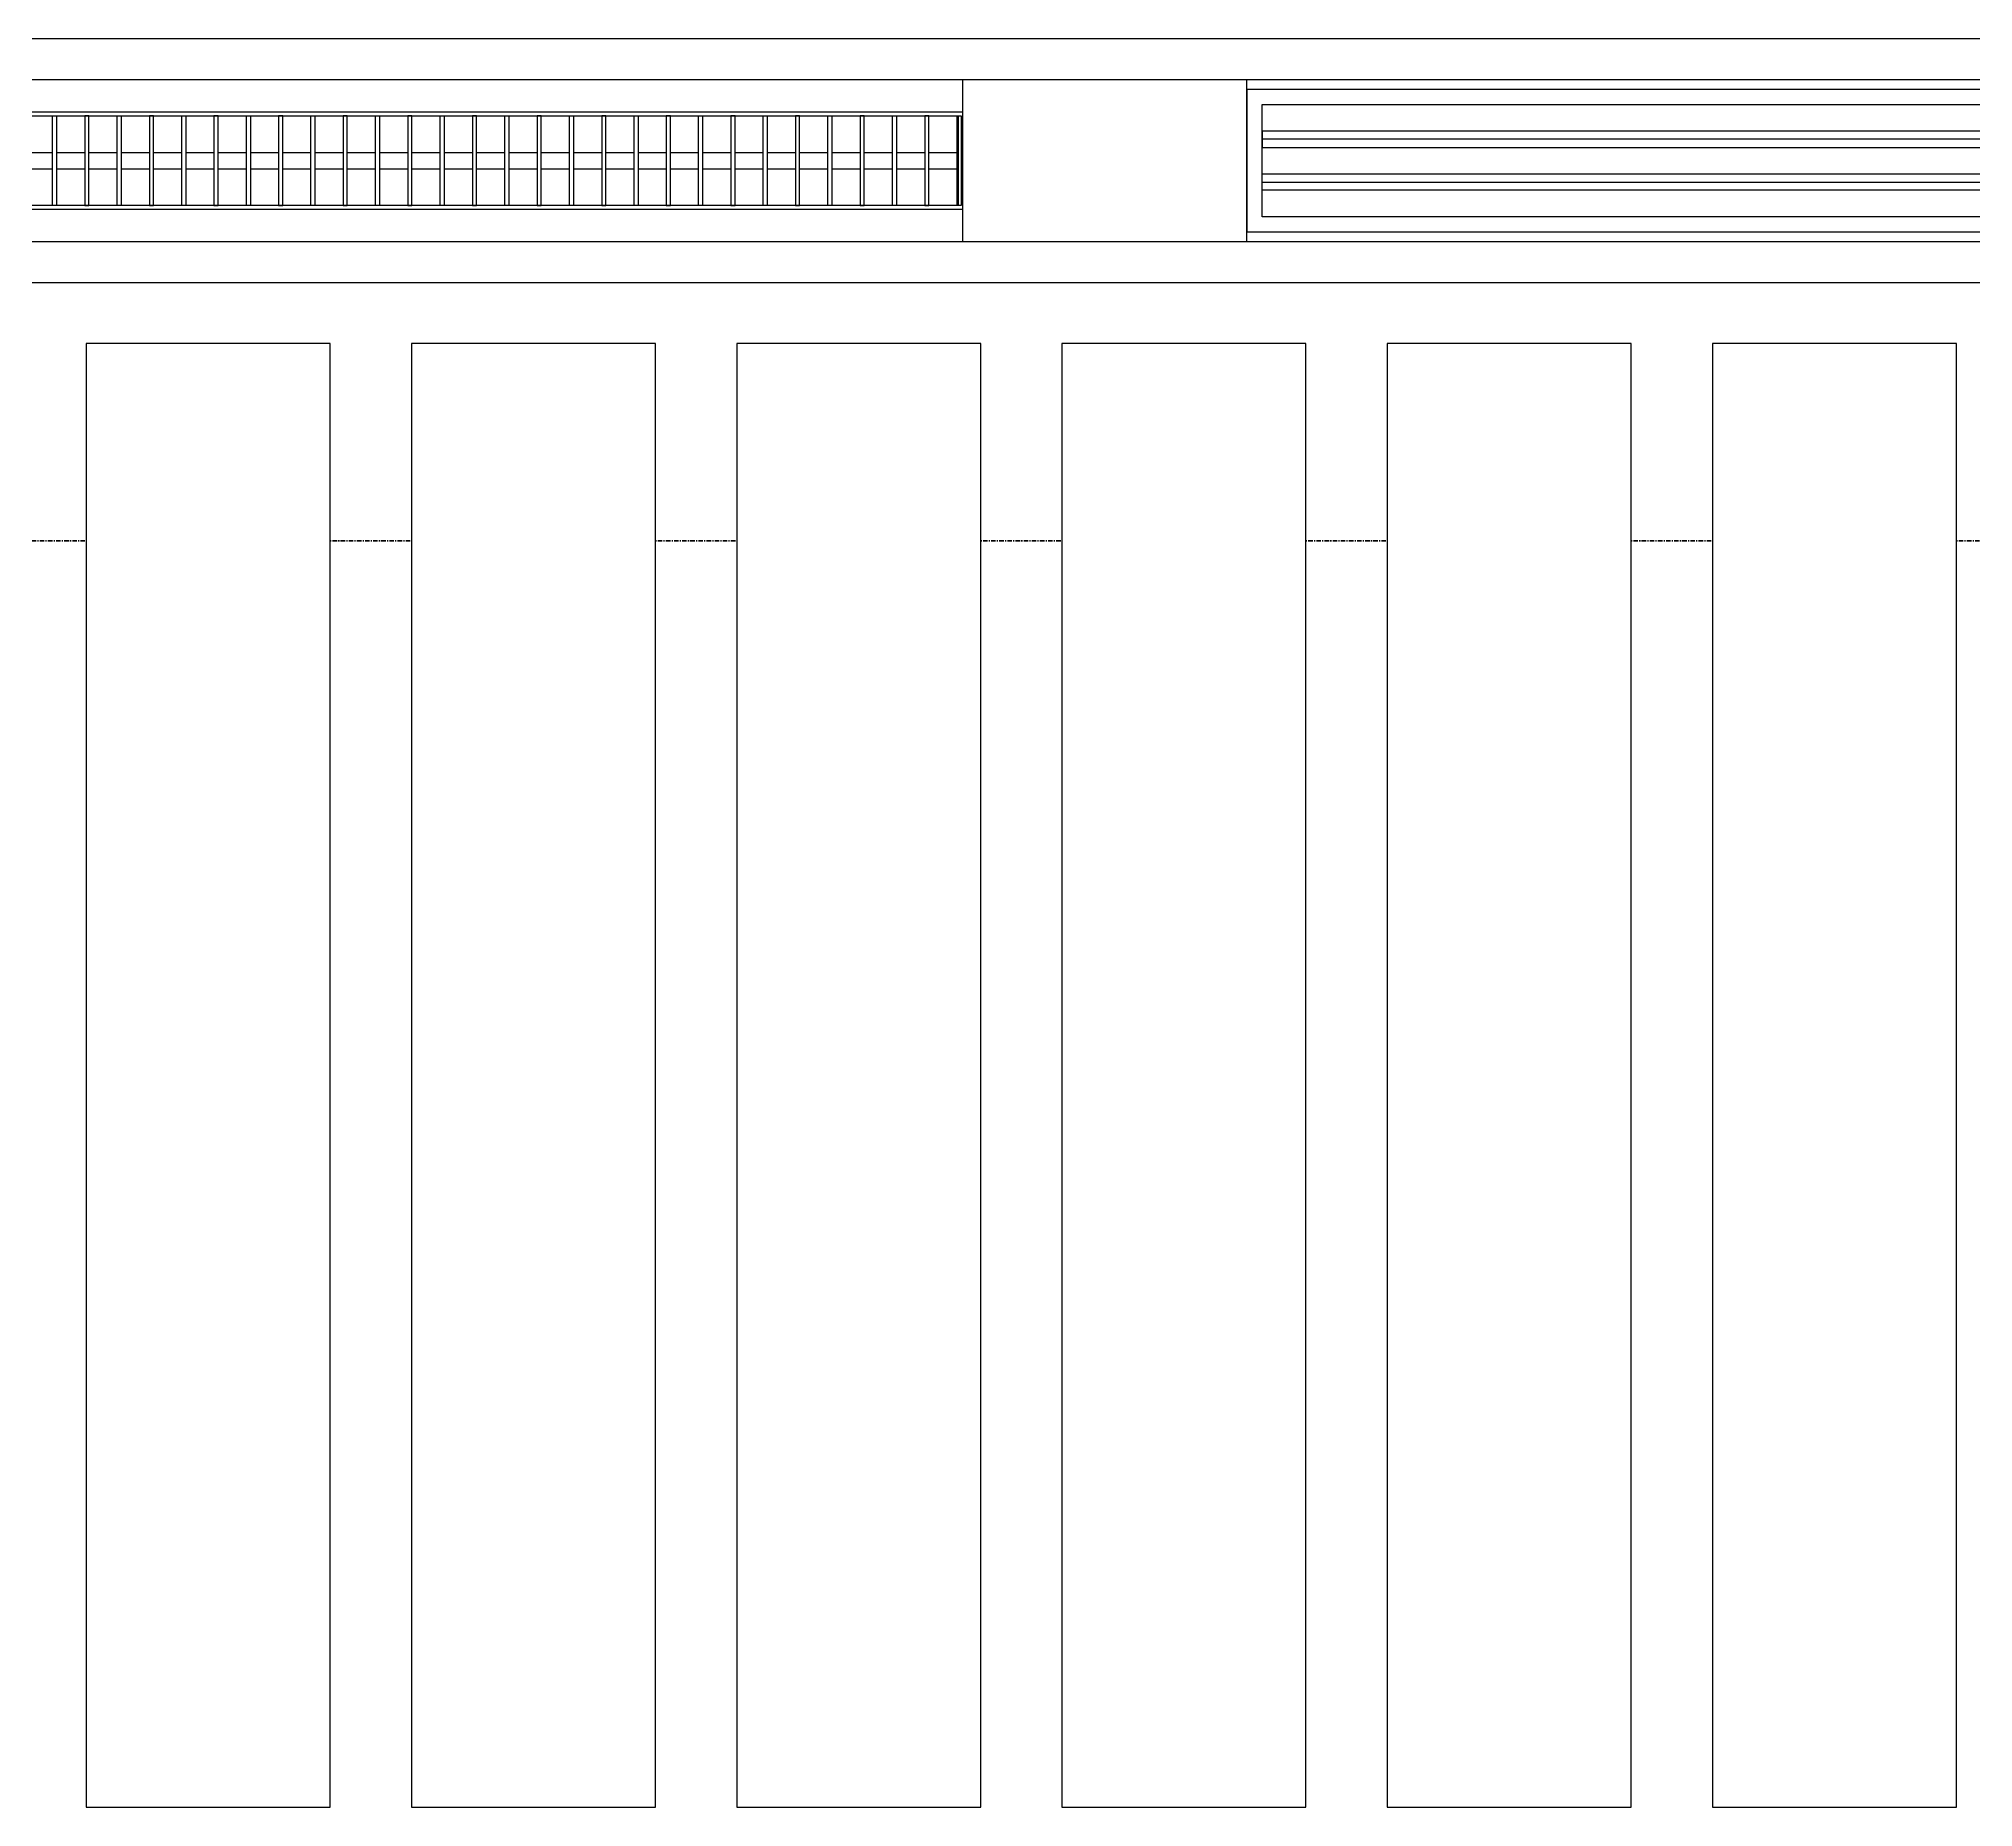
# Model space of a CAD drawing. Header units: millimetres. Extents: x -726012 to -647389, y -20772 to 18805.
# Drawn here: x -704782 to -702403, y -3156 to -981 of the extents above; entities that cross this region are included whole.
import ezdxf
from ezdxf.enums import TextEntityAlignment as Align
from ezdxf.xclip import XClip

# ---------------------------------------------------------------- set-up
doc = ezdxf.new("R2010")
doc.units = ezdxf.units.MM
doc.header["$XCLIPFRAME"] = 0
doc.linetypes.add('DPA_Grid _ Level 100', pattern=[10, 5.5, -1.6, 1.3, -1.6])
for name, color, linetype in [('000 - WIPEOUT', 250, 'Continuous'), ('001 - ASCESSORIES', 251, 'Continuous'), ('A04_TUBE SERIES', 2, 'Continuous'), ('A11_ALU.SOLID SHEET', 2, 'Continuous')]:
    doc.layers.add(name, color=color, linetype=linetype)
doc.layers.add('008 - LIGHTING', color=1, linetype='Continuous', lineweight=9)
doc.layers.add('G-ANNO-SECL', color=3, linetype='Continuous', lineweight=9)

# ---------------------------------------------------------------- blocks, each defined once
blk = doc.blocks.new('*U538')
blk.add_wipeout([(-25, 0), (25, 0), (25, 17548.5), (-25, 17548.5)]).dxf.layer = '000 - WIPEOUT'
at = {"layer": 'A04_TUBE SERIES', "color": 0}
blk.add_lwpolyline([(-25, 0), (25, 0), (25, 17548.5), (-25, 17548.5)], close=True, dxfattribs=at)
at = {"layer": 'Defpoints', "color": 250, "flags": 1}
blk.add_attdef('EXTR.OVL-LENGTH_', (-33.1, -9), '', height=5, dxfattribs=at)
blk = doc.blocks.new('*U529')
blk.add_point((0, 0))
at = {"layer": 'Defpoints', "color": 250}
blk.add_text('AL.SHEET-HAT-TYPE-C', height=7, rotation=270, dxfattribs=at).set_placement((15, 0), align=Align.BOTTOM_CENTER)
blk.add_wipeout([(0, -100), (350, -100), (350, 100), (0, 100)]).dxf.layer = '000 - WIPEOUT'
at = {"layer": 'A11_ALU.SOLID SHEET', "color": 0}
blk.add_lwpolyline([(0, -100), (350, -100), (350, 100), (0, 100)], close=True, dxfattribs=at)
blk = doc.blocks.new('*U531')
at = {"layer": '001 - ASCESSORIES', "color": 0, "linetype": 'ByBlock'}
blk.add_lwpolyline([(800, 87.5), (-800, 87.5), (-800, -87.5), (800, -87.5)], close=True, dxfattribs=at)
at = {"layer": '001 - ASCESSORIES', "linetype": 'ByBlock'}
for points in [[(-781.5, 69), (781.5, 69), (781.5, -69), (-781.5, -69)], [(781.5, 36.3), (-781.5, 36.3), (-781.5, 16.3), (781.5, 16.3)], [(-781.5, -16.3), (781.5, -16.3), (781.5, -36.3), (-781.5, -36.3)]]:
    blk.add_lwpolyline(points, close=True, dxfattribs=at)
for points in [[(781.5, 26.3), (-781.5, 26.3)], [(-781.5, -26.3), (781.5, -26.3)]]:
    blk.add_lwpolyline(points, dxfattribs=at)
blk = doc.blocks.new('*U526')
at = {"color": 1}
blk.add_wipeout([(600, -60), (-600, -60), (-600, 60), (600, 60)], dxfattribs=at).dxf.layer = '000 - WIPEOUT'
at = {"layer": '001 - ASCESSORIES', "color": 0}
blk.add_lwpolyline([(600, -60), (-600, -60), (-600, 60), (600, 60)], close=True, dxfattribs=at)
at = {"layer": '001 - ASCESSORIES'}
for points in [[(-593.5, -55), (-598.5, -55), (-598.5, 55), (-593.5, 55)], [(595, -55), (-595, -55), (-595, 55), (595, 55)], [(-558.8, -55), (-553.8, -55), (-553.8, 55), (-558.8, 55)], [(-514, -55), (-519, -55), (-519, 55), (-514, 55)], [(-479.3, -55), (-474.3, -55), (-474.3, 55), (-479.3, 55)], [(-434.6, -55), (-439.6, -55), (-439.6, 55), (-434.6, 55)], [(-399.8, -55), (-394.8, -55), (-394.8, 55), (-399.8, 55)], [(-355.1, -55), (-360.1, -55), (-360.1, 55), (-355.1, 55)], [(-320.4, -55), (-315.4, -55), (-315.4, 55), (-320.4, 55)], [(-275.6, -55), (-280.6, -55), (-280.6, 55), (-275.6, 55)], [(-240.9, -55), (-235.9, -55), (-235.9, 55), (-240.9, 55)], [(-196.2, -55), (-201.2, -55), (-201.2, 55), (-196.2, 55)], [(-161.4, -55), (-156.4, -55), (-156.4, 55), (-161.4, 55)], [(-116.7, -55), (-121.7, -55), (-121.7, 55), (-116.7, 55)], [(-82, -55), (-77, -55), (-77, 55), (-82, 55)], [(-37.2, -55), (-42.2, -55), (-42.2, 55), (-37.2, 55)], [(-2.5, -55), (2.5, -55), (2.5, 55), (-2.5, 55)], [(42.2, -55), (37.2, -55), (37.2, 55), (42.2, 55)], [(77, -55), (82, -55), (82, 55), (77, 55)], [(121.7, -55), (116.7, -55), (116.7, 55), (121.7, 55)], [(156.4, -55), (161.4, -55), (161.4, 55), (156.4, 55)], [(201.2, -55), (196.2, -55), (196.2, 55), (201.2, 55)], [(235.9, -55), (240.9, -55), (240.9, 55), (235.9, 55)], [(280.6, -55), (275.6, -55), (275.6, 55), (280.6, 55)], [(315.4, -55), (320.4, -55), (320.4, 55), (315.4, 55)], [(360.1, -55), (355.1, -55), (355.1, 55), (360.1, 55)], [(394.8, -55), (399.8, -55), (399.8, 55), (394.8, 55)], [(439.6, -55), (434.6, -55), (434.6, 55), (439.6, 55)], [(474.3, -55), (479.3, -55), (479.3, 55), (474.3, 55)], [(519, -55), (514, -55), (514, 55), (519, 55)], [(553.8, -55), (558.8, -55), (558.8, 55), (553.8, 55)], [(598.5, -55), (593.5, -55), (593.5, 55), (598.5, 55)]]:
    blk.add_lwpolyline(points, close=True, dxfattribs=at)
for points in [[(-593.5, 10), (-558.8, 10)], [(-553.8, 10), (-519, 10)], [(-514, 10), (-479.3, 10)], [(-474.3, 10), (-439.6, 10)], [(-434.6, 10), (-399.8, 10)], [(-394.8, 10), (-360.1, 10)], [(-355.1, 10), (-320.4, 10)], [(-315.4, 10), (-280.6, 10)], [(-275.6, 10), (-240.9, 10)], [(-235.9, 10), (-201.2, 10)], [(-196.2, 10), (-161.4, 10)], [(-156.4, 10), (-121.7, 10)], [(-116.7, 10), (-82, 10)], [(-77, 10), (-42.2, 10)], [(-37.2, 10), (-2.5, 10)], [(2.5, 10), (37.2, 10)], [(42.2, 10), (77, 10)], [(82, 10), (116.7, 10)], [(121.7, 10), (156.4, 10)], [(161.4, 10), (196.2, 10)], [(201.2, 10), (235.9, 10)], [(240.9, 10), (275.6, 10)], [(280.6, 10), (315.4, 10)], [(320.4, 10), (355.1, 10)], [(360.1, 10), (394.8, 10)], [(399.8, 10), (434.6, 10)], [(439.6, 10), (474.3, 10)], [(479.3, 10), (514, 10)], [(519, 10), (553.8, 10)], [(558.8, 10), (593.5, 10)], [(-593.5, -10), (-558.8, -10)], [(-553.8, -10), (-519, -10)], [(-514, -10), (-479.3, -10)], [(-474.3, -10), (-439.6, -10)], [(-434.6, -10), (-399.8, -10)], [(-394.8, -10), (-360.1, -10)], [(-355.1, -10), (-320.4, -10)], [(-315.4, -10), (-280.6, -10)], [(-275.6, -10), (-240.9, -10)], [(-235.9, -10), (-201.2, -10)], [(-196.2, -10), (-161.4, -10)], [(-156.4, -10), (-121.7, -10)], [(-116.7, -10), (-82, -10)], [(-77, -10), (-42.2, -10)], [(-37.2, -10), (-2.5, -10)], [(2.5, -10), (37.2, -10)], [(42.2, -10), (77, -10)], [(82, -10), (116.7, -10)], [(121.7, -10), (156.4, -10)], [(161.4, -10), (196.2, -10)], [(201.2, -10), (235.9, -10)], [(240.9, -10), (275.6, -10)], [(280.6, -10), (315.4, -10)], [(320.4, -10), (355.1, -10)], [(360.1, -10), (394.8, -10)], [(399.8, -10), (434.6, -10)], [(439.6, -10), (474.3, -10)], [(479.3, -10), (514, -10)], [(519, -10), (553.8, -10)], [(558.8, -10), (593.5, -10)]]:
    blk.add_lwpolyline(points, dxfattribs=at)
blk = doc.blocks.new('*U551')
blk.add_wipeout([(-25, 0), (25, 0), (25, 17548.5), (-25, 17548.5)]).dxf.layer = '000 - WIPEOUT'
at = {"layer": 'A04_TUBE SERIES', "color": 0}
blk.add_lwpolyline([(-25, 0), (25, 0), (25, 17548.5), (-25, 17548.5)], close=True, dxfattribs=at)
at = {"layer": 'Defpoints', "color": 250, "flags": 1}
blk.add_attdef('EXTR.OVL-LENGTH_', (-33.1, -9), '', height=5, dxfattribs=at)
blk = doc.blocks.new('*U1258')
at = {"color": 3}
for points in [[(-900, -2650), (900, -2650), (900, -2950), (-900, -2950)], [(-900, -3050), (900, -3050), (900, -3350), (-900, -3350)], [(-900, -3450), (900, -3450), (900, -3750), (-900, -3750)], [(-900, -3850), (900, -3850), (900, -4150), (-900, -4150)], [(-900, -4250), (900, -4250), (900, -4550), (-900, -4550)], [(-900, -4650), (900, -4650), (900, -4950), (-900, -4950)]]:
    blk.add_wipeout(points, dxfattribs=at).dxf.layer = '000 - WIPEOUT'
at = {"layer": 'A11_ALU.SOLID SHEET', "color": 0, "linetype": 'ByBlock'}
for points in [[(-900, -2950), (900, -2950), (900, -2650), (-900, -2650)], [(-900, -3350), (900, -3350), (900, -3050), (-900, -3050)], [(-900, -3750), (900, -3750), (900, -3450), (-900, -3450)], [(-900, -4150), (900, -4150), (900, -3850), (-900, -3850)], [(-900, -4550), (900, -4550), (900, -4250), (-900, -4250)], [(-900, -4950), (900, -4950), (900, -4650), (-900, -4650)]]:
    blk.add_lwpolyline(points, close=True, dxfattribs=at)
blk = doc.blocks.new('*U1287')
at = {"layer": 'A11_ALU.SOLID SHEET', "color": 1}
blk.add_blockref('*U529', (41036, -4710), dxfattribs=at)
at = {"layer": 'A11_ALU.SOLID SHEET', "color": 0, "linetype": 'ByBlock', "rotation": 90}
blk.add_blockref('*U1258', (37308.5, -5835), dxfattribs=at)
at = {"layer": '008 - LIGHTING'}
for name, p in [('*U531', (42186, -4710)), ('*U526', (40436, -4710))]:
    blk.add_blockref(name, p, dxfattribs=at)
at = {"layer": 'A04_TUBE SERIES', "color": 0, "linetype": 'ByBlock', "rotation": 270}
for name, p in [('*U538', (28310, -4585)), ('*U551', (28310, -4835))]:
    blk.add_blockref(name, p, dxfattribs=at)

msp = doc.modelspace()

# ---------------------------------------------------------------- linework, layer by layer
at = {"layer": 'G-ANNO-SECL', "linetype": 'DPA_Grid _ Level 100', "lineweight": 50}
msp.add_line((-724201, -1598.3), (-650323, -1598.3), dxfattribs=at)

# ---------------------------------------------------------------- next in the draw order: block references
at = {"layer": 'A11_ALU.SOLID SHEET'}
ref = msp.add_blockref('*U1287', (-744682.4, 3579), dxfattribs=at)
XClip(ref).set_block_clipping_path([(22516.8245944298, -23612.0000696909), (92487.8891097467, 7199.9972603897)])

doc.saveas('drawing.dxf')
